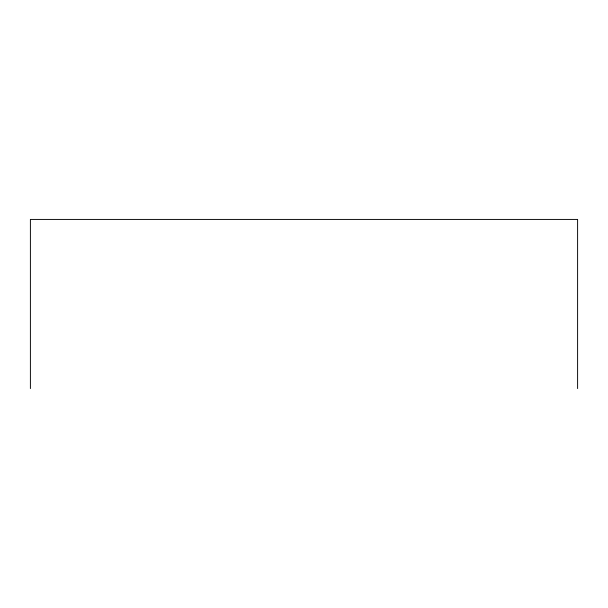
<?xml version="1.0" encoding="UTF-8"?>
<svg xmlns="http://www.w3.org/2000/svg" width="608" height="608" viewBox="0 0 608 608"><rect width="100%" height="100%" fill="white"/><g stroke="black" fill="none" stroke-linecap="round" stroke-linejoin="round"><path stroke-width="0.91" d="M577.6 388.573L577.6 219.427L30.4 219.427L30.4 388.573"/></g></svg>
